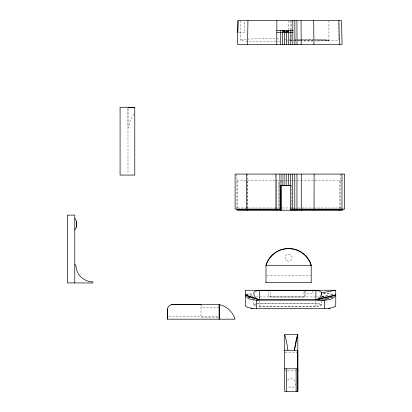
<?xml version="1.0" encoding="UTF-8"?>
<svg xmlns="http://www.w3.org/2000/svg" width="412" height="412" viewBox="0 0 412 412"><rect width="100%" height="100%" fill="white"/><g stroke="black" fill="none" stroke-linecap="round" stroke-linejoin="round"><path stroke-width="0.31" stroke-dasharray="2.06 1.54" d="M244.769 21.929L244.594 32.754L237.755 32.754M255.394 305.987L253.74 304.983L254.498 304.375L256.568 303.927M321.551 300.642L321.36 305.313L319.897 305.987L317.364 306.373L257.927 306.373M134.07 114C130.846 117.595 129.126 122.39 129.1 127.2L127.993 127.2L127.983 107.898L127.993 173.787M255.394 303.917L254.498 304.169A5.897 1.241 0 0 0 253.936 305.091L255.394 305.735M327.422 297.804L329.286 297.51M329.909 297.413L333.014 296.918M323.605 298.942L332.35 297.593M322.04 296.346L333.246 294.755M321.618 297.098L326.716 296.393M245.928 294.328L252.577 293.498M323.533 299.148L330.316 298.314M324.924 298.432L332.366 297.531M325.434 299.205L327.978 298.952M331.758 296.918L333.004 296.8M322.029 296.408L328.838 295.785M324.893 299.205L328.034 298.916M320.345 297.273L324.095 296.934M256.568 303.721L315.901 303.562L319.897 303.917L321.551 304.777L319.897 305.735L315.901 306.173L257.927 306.121M257.927 303.809L315.901 303.768L319.897 304.123L321.551 304.983M289.538 40.33L300.152 40.33M300.76 40.33L313.192 40.33M313.764 40.33L338.237 40.33L338.237 20.657M236.915 180.863L280.521 180.863M280.829 180.863L286.402 180.863M287.02 180.863L292.942 180.863M293.447 180.863L342.336 180.863M237.595 207.988L276.21 207.988M276.843 207.988L278.352 207.988L278.352 180.863M282.066 207.988L291.974 207.988M292.942 207.988L294.451 207.988M297.706 207.988L300.101 207.988M301.934 207.988L313.398 207.988M314.037 207.988L342.192 207.988M266.626 275.69L310.56 275.69M256.223 296.944L319.063 296.944M321.628 296.944L324.198 296.944M331.892 296.944L333.174 296.944M219.205 307.311L200.979 307.311L200.979 317.225L218.576 317.225M168.719 316.354L218.566 316.354M285.145 352.682L297.165 352.682M285.145 370.929L287.04 370.929M287.674 370.929L295.898 370.929M245.938 294.431L253.318 294.745M323.363 293.488L334.498 294.312M323.569 293.359L334.456 294.292M250.867 295.981L253.287 296.341M247.159 294.827L253.277 296.238M248.585 297.268L250.985 297.907M248.657 297.315L252.365 298.35M248.503 297.423L253.725 299.215M340.194 174.08L340.194 208.477M339.514 180.863L339.514 209.796M328.915 20.657L328.915 40.386M321.551 296.568L321.551 297.83M315.901 300.693L315.901 306.425M312.991 290.826L312.991 293.653L303.871 293.653L303.871 290.826M305.235 290.826L305.235 296.444L268.392 296.444L268.392 290.882M304.689 290.826L304.689 297.088L270.56 297.088L270.56 290.882M291.706 20.657L291.706 40.386M291.552 185.415L291.552 208.338M290.594 20.657L290.594 30.174M288.148 20.657L288.148 30.174M282.735 180.863L282.735 184.87M280.747 180.863L280.747 185.415M276.843 180.863L276.843 209.796M276.591 175.316L276.591 209.116M259.39 300.693L259.39 306.425M253.74 298.463L253.74 304.983M247.633 180.863L247.633 209.796M247.349 174.08L247.349 209.116M240.505 20.657L240.505 40.33M237.595 180.863L237.595 209.796M236.915 174.08L236.915 208.477M201.118 304.597L201.118 307.311M295.651 383.567A4.522 4.522 0 0 1 287.664 386.013M287.473 380.513A4.522 4.522 0 0 1 295.61 382.387M313.481 39.609A18.648 0.649 0 0 1 328.936 40.216A18.648 0.649 0 0 1 315.34 40.881M312.852 40.896A18.648 0.649 0 0 1 300.621 40.809M300.085 40.798A18.648 0.649 0 0 1 298.546 40.757M296.12 40.675A18.648 0.649 0 0 1 295.074 40.628M292.051 40.386A18.648 0.649 0 0 1 292.051 40.119M295.074 39.876A18.648 0.649 0 0 1 296.12 39.83M296.681 39.809A18.648 0.649 0 0 1 300.085 39.706M300.621 39.696A18.648 0.649 0 0 1 312.852 39.609M315.34 39.712A18.648 0.649 0 0 1 328.956 40.34A18.648 0.649 0 0 1 315.34 40.968M312.852 40.984A18.648 0.649 0 0 1 300.621 40.896M300.085 40.886A18.648 0.649 0 0 1 296.681 40.783M296.12 40.762A18.648 0.649 0 0 1 295.074 40.716M292.051 40.474A18.648 0.649 0 0 1 292.051 40.206M293.756 40.041A18.648 0.649 0 0 1 296.12 39.918M298.546 39.835A18.648 0.649 0 0 1 300.621 39.784M301.733 39.763A18.648 0.649 0 0 1 312.852 39.696M290.125 40.536A25.101 1.535 0 0 1 289.203 40.736M287.839 40.932A25.101 1.535 0 0 1 286.057 41.107M279.743 41.488A25.101 1.535 0 0 1 246.742 41.241A25.101 1.535 0 0 1 246.742 39.212A25.101 1.535 0 0 1 279.743 38.96M284.471 39.217A25.101 1.535 0 0 1 287.839 39.521M289.203 39.712A25.101 1.535 0 0 1 290.125 39.913M286.84 260.642A3.502 3.502 0 0 0 292.098 257.608A3.502 3.502 0 0 0 286.84 254.575A3.502 3.502 0 0 0 286.84 260.642"/><path stroke-width="0.62" d="M286.68 44.455L286.685 32.558L288.719 30.622L288.724 44.455M282.642 44.455L282.699 30.622L285.681 32.558L288.719 30.622M284.651 44.455L284.671 32.558L282.699 30.622M201.118 304.597L171.763 304.643L219.205 304.597A21.043 21.043 0 0 1 235.031 319.192L167.442 319.176L167.483 308.923C167.761 306.518 169.991 304.561 172.412 304.597M280.654 44.455L280.732 30.622M167.442 316.354L167.478 310.159M276.751 44.455L276.869 20.657M247.54 44.455L247.947 20.657M297.794 370.929L297.794 350.262L284.512 350.262M237.755 32.754L238.012 20.657L341.543 20.6L342.053 44.398L237.503 44.455L238.012 20.657M167.483 308.923L167.442 319.176M335.739 294.384C334.791 299.23 328.534 300.039 324.435 300.188L256.625 300.188C252.525 300.039 246.273 299.23 245.325 294.384M286.695 30.622L285.681 32.558L284.687 30.622M74.783 229.783L76.591 226.935L76.591 221.332L74.783 218.484M334.879 306.708L332.427 307.692L328.761 308.346L252.298 308.346L248.632 307.682L246.185 306.708A12.041 3.085 0 0 1 245.325 305.565L245.325 290.264L335.739 290.264L335.739 305.575A12.041 3.085 0 0 1 334.879 306.719M317.364 299.447L335.641 295.141L315.901 299.694C319.485 299.545 321.973 295.476 321.36 292.17L318.728 290.743L315.901 290.429L259.39 290.429L255.394 291.119L253.931 292.17C253.323 295.476 255.806 299.545 259.39 299.694L315.901 299.694L324.435 300.188L324.435 308.346M335.739 290.264L321.551 292.778L321.551 295.301M328.761 308.346L330.084 308.155M288.817 185.441L290.872 185.41M276.869 30.622L293.308 30.622M276.812 32.558L292.829 32.558L292.85 44.455M279.903 185.41L290.759 185.41M280.747 210.249L280.747 185.41L290.918 185.441M280.521 209.116L235.108 209.116L235.108 174.08L344.679 174.08L344.679 209.116L290.455 209.116L290.455 174.08M280.747 209.796L236.915 209.796L236.915 209.116M74.783 264.87L75.865 264.87A16.964 16.964 0 0 0 92.829 281.834L92.829 282.951L67.321 282.92L67.321 215.11L74.783 215.11L74.783 282.951M265.987 282.472L311.194 282.472M284.512 368.797L297.83 368.797L297.83 391.4L296.135 391.4L296.135 368.797M280.747 185.41L282.735 185.441M250.975 308.155L252.298 308.346M257.927 299.447L245.418 295.141L259.39 299.694L256.625 300.188L256.625 308.346M338.911 20.657L339.421 44.455M313.687 20.657L313.944 44.455M292.829 32.558L292.808 20.657M301.074 20.657L301.203 44.455M290.759 30.622L290.779 44.455M296.934 20.657L297.016 44.455M294.863 20.657L294.93 44.455M342.866 209.116L342.866 209.796L290.759 209.796L290.759 209.116M342.192 209.796L342.192 210.249L237.595 210.249L237.595 209.796M342.001 174.08L342.001 209.116M340.194 209.116L340.194 209.796M339.514 209.796L339.514 210.249M315.901 290.429L315.901 299.807M314.119 174.08L314.037 210.249M311.194 282.74L311.194 265.292C309.453 259.72 305.658 254.812 300.6 251.85A23.577 23.577 0 0 0 293.591 249.106L288.591 248.565L283.59 249.106A23.577 23.577 0 0 0 276.586 251.85C271.529 254.812 267.728 259.72 265.987 265.292L265.987 282.74M301.254 174.08L301.296 210.249M297.067 209.116L297.109 210.249M296.964 174.08L296.964 209.116M295.023 209.796L295.023 210.249M294.956 209.116L294.956 209.796M294.771 174.08L294.771 209.116M292.942 209.796L292.942 210.249M292.855 209.116L292.855 209.796M292.608 174.08L292.608 209.116M290.872 209.796L290.872 210.249M288.318 174.08L288.318 185.41M286.371 368.797L286.371 391.4M286.191 174.08L286.191 185.41M284.079 174.08L284.079 185.41M281.993 174.08L281.993 185.41M281.427 185.441L281.427 210.249M280.521 185.41L280.521 209.796M279.903 174.08L279.903 209.116M276.843 209.796L276.843 210.249M276.591 209.116L276.591 209.796M275.906 174.08L275.906 209.116M259.39 290.429L259.39 299.807M247.633 209.796L247.633 210.249M247.349 209.116L247.349 209.796M246.597 174.08L246.597 209.116M134.775 107.254L134.775 175.064L120.083 175.064L120.083 107.254L134.775 107.311L127.993 107.311M76.663 221.332L76.663 226.935M284.764 335.023A16.969 1.725 82.2 0 1 287.9 350.262M219.21 316.354L219.205 319.192L219.205 304.597L219.21 316.354M297.794 334.441L294.405 350.262A17.072 1.736 -82.2 0 1 297.794 334.441L284.512 334.441L284.512 391.4L297.83 391.4L297.794 334.441M311.194 265.292L265.987 265.292A23.633 23.633 0 0 1 311.194 265.292"/></g></svg>
